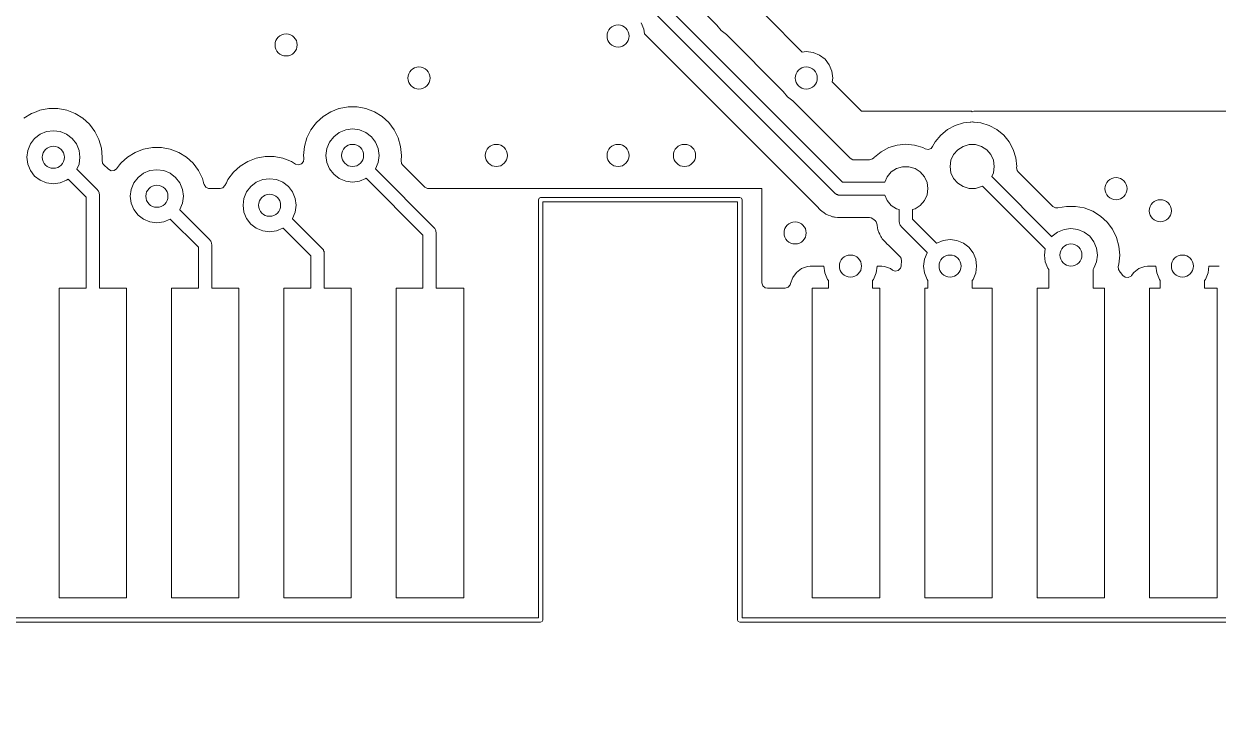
# Model space of a CAD drawing. Header units: millimetres. Extents: x 0 to 594, y 0 to 420.
# Drawn here: x 437.7 to 491.6, y 147.9 to 179.2 of the extents above; entities that cross this region are included whole.
import ezdxf

# ---------------------------------------------------------------- set-up
doc = ezdxf.new("R2010")
doc.units = ezdxf.units.MM
doc.linetypes.add('K5LT32768', pattern=[0])
picture_1 = doc.add_image_def('image2.png', size_in_pixel=(1000, 1000))

msp = doc.modelspace()

# ---------------------------------------------------------------- linework, layer by layer
at = {"color": 7, "linetype": 'K5LT32768', "lineweight": 18}
for p, q in [((474.658, 172.016), (457.008, 189.666)), ((456.866, 188.96), (474.321, 171.504)), ((465.909, 182.18), (468.977, 179.113)), ((465.672, 178.926), (465.552, 179.215)), ((472.837, 177.893), (471.19, 179.54)), ((465.701, 178.709), (465.672, 178.926)), ((473.566, 170.844), (465.701, 178.709)), ((468.977, 179.113), (469.165, 178.868)), ((469.165, 178.868), (469.409, 178.68)), ((469.409, 178.68), (471.977, 176.113)), ((473.013, 177.916), (472.837, 177.893)), ((473.324, 177.876), (473.013, 177.916)), ((473.613, 177.756), (473.324, 177.876)), ((473.862, 177.565), (473.613, 177.756)), ((474.052, 177.316), (473.862, 177.565)), ((474.172, 177.027), (474.052, 177.316)), ((474.213, 176.716), (474.172, 177.027)), ((474.19, 176.54), (474.213, 176.716)), ((475.513, 175.216), (474.19, 176.54)), ((471.977, 176.113), (472.165, 175.868)), ((451.908, 175.343), (452.309, 175.417)), ((452.309, 175.417), (452.717, 175.417)), ((452.717, 175.417), (453.118, 175.343)), ((472.165, 175.868), (472.409, 175.68)), ((472.409, 175.68), (475, 173.09)), ((437.662, 174.9), (438.009, 175.115)), ((438.009, 175.115), (438.216, 175.195)), ((438.216, 175.195), (438.389, 175.262)), ((438.389, 175.262), (438.79, 175.337)), ((438.79, 175.337), (439.198, 175.337)), ((439.198, 175.337), (439.599, 175.262)), ((439.599, 175.262), (439.979, 175.115)), ((439.979, 175.115), (440.326, 174.9)), ((440.326, 174.9), (440.627, 174.625)), ((450.88, 174.706), (451.181, 174.98)), ((451.181, 174.98), (451.528, 175.195)), ((451.528, 175.195), (451.894, 175.337)), ((451.894, 175.337), (451.908, 175.343)), ((453.118, 175.343), (453.499, 175.195)), ((453.499, 175.195), (453.845, 174.98)), ((453.845, 174.98), (454.147, 174.706)), ((480.433, 175.216), (475.513, 175.216)), ((480.479, 175.212), (480.433, 175.216)), ((480.516, 175.194), (480.479, 175.212)), ((480.593, 175.216), (480.516, 175.194)), ((497.765, 175.216), (480.593, 175.216)), ((438.994, 174.336), (438.683, 174.295)), ((439.304, 174.295), (438.994, 174.336)), ((440.627, 174.625), (440.873, 174.3)), ((450.452, 174.015), (450.634, 174.38)), ((450.634, 174.38), (450.819, 174.625)), ((450.819, 174.625), (450.88, 174.706)), ((452.203, 174.376), (451.913, 174.256)), ((452.513, 174.416), (452.203, 174.376)), ((452.824, 174.376), (452.513, 174.416)), ((453.113, 174.256), (452.824, 174.376)), ((454.147, 174.706), (454.393, 174.38)), ((454.393, 174.38), (454.574, 174.015)), ((479.091, 174.138), (479.396, 174.388)), ((479.396, 174.388), (479.744, 174.574)), ((479.744, 174.574), (480.121, 174.689)), ((480.121, 174.689), (480.425, 174.719)), ((480.425, 174.719), (480.458, 174.722)), ((480.458, 174.722), (480.506, 174.741)), ((480.506, 174.741), (480.523, 174.731)), ((480.523, 174.731), (480.569, 174.722)), ((480.569, 174.722), (480.597, 174.719)), ((480.597, 174.719), (480.906, 174.689)), ((480.906, 174.689), (481.283, 174.574)), ((481.283, 174.574), (481.63, 174.388)), ((481.63, 174.388), (481.935, 174.138)), ((438.145, 173.985), (437.955, 173.736)), ((438.394, 174.175), (438.145, 173.985)), ((438.683, 174.295), (438.394, 174.175)), ((439.594, 174.175), (439.304, 174.295)), ((439.842, 173.985), (439.594, 174.175)), ((440.033, 173.736), (439.842, 173.985)), ((440.873, 174.3), (441.055, 173.935)), ((441.055, 173.935), (441.167, 173.542)), ((450.34, 173.623), (450.452, 174.015)), ((451.474, 173.816), (451.354, 173.527)), ((451.665, 174.065), (451.474, 173.816)), ((451.913, 174.256), (451.665, 174.065)), ((453.362, 174.065), (453.113, 174.256)), ((453.552, 173.816), (453.362, 174.065)), ((453.672, 173.527), (453.552, 173.816)), ((454.574, 174.015), (454.686, 173.623)), ((478.726, 173.618), (478.841, 173.834)), ((478.841, 173.834), (479.091, 174.138)), ((481.935, 174.138), (482.185, 173.834)), ((482.185, 173.834), (482.371, 173.486)), ((437.835, 173.447), (437.794, 173.136)), ((437.955, 173.736), (437.835, 173.447)), ((440.153, 173.447), (440.033, 173.736)), ((440.194, 173.136), (440.153, 173.447)), ((441.167, 173.542), (441.204, 173.136)), ((442.338, 173.138), (442.685, 173.352)), ((442.685, 173.352), (442.875, 173.426)), ((442.875, 173.426), (443.066, 173.5)), ((443.066, 173.5), (443.467, 173.575)), ((443.467, 173.575), (443.874, 173.575)), ((443.874, 173.575), (444.275, 173.5)), ((444.275, 173.5), (444.656, 173.352)), ((444.656, 173.352), (445.003, 173.138)), ((450.303, 173.216), (450.34, 173.623)), ((451.354, 173.527), (451.313, 173.216)), ((453.713, 173.216), (453.672, 173.527)), ((454.686, 173.623), (454.724, 173.216)), ((476.091, 173.138), (476.396, 173.388)), ((476.396, 173.388), (476.744, 173.574)), ((476.744, 173.574), (477.121, 173.689)), ((477.121, 173.689), (477.513, 173.727)), ((477.513, 173.727), (477.906, 173.689)), ((477.906, 173.689), (478.075, 173.637)), ((478.075, 173.637), (478.283, 173.574)), ((478.283, 173.574), (478.391, 173.516)), ((478.391, 173.516), (478.528, 173.488)), ((478.528, 173.488), (478.658, 173.538)), ((478.658, 173.538), (478.726, 173.618)), ((479.672, 173.257), (479.554, 172.998)), ((479.858, 173.472), (479.672, 173.257)), ((480.098, 173.626), (479.858, 173.472)), ((480.371, 173.706), (480.098, 173.626)), ((480.656, 173.706), (480.371, 173.706)), ((480.929, 173.626), (480.656, 173.706)), ((481.168, 173.472), (480.929, 173.626)), ((481.355, 173.257), (481.168, 173.472)), ((481.473, 172.998), (481.355, 173.257)), ((482.371, 173.486), (482.485, 173.109)), ((437.794, 173.136), (437.835, 172.826)), ((437.835, 172.826), (437.955, 172.536)), ((440.058, 172.596), (440.153, 172.826)), ((440.153, 172.826), (440.194, 173.136)), ((441.204, 173.136), (441.192, 173.004)), ((441.192, 173.004), (441.219, 172.867)), ((441.219, 172.867), (441.264, 172.806)), ((441.264, 172.806), (441.478, 172.591)), ((441.852, 172.617), (441.982, 172.79)), ((441.982, 172.79), (442.037, 172.863)), ((442.037, 172.863), (442.056, 172.88)), ((442.056, 172.88), (442.338, 173.138)), ((445.003, 173.138), (445.304, 172.863)), ((445.304, 172.863), (445.55, 172.537)), ((447.13, 172.456), (447.431, 172.73)), ((447.431, 172.73), (447.778, 172.945)), ((447.778, 172.945), (448.152, 173.09)), ((448.152, 173.09), (448.158, 173.093)), ((448.158, 173.093), (448.559, 173.167)), ((448.559, 173.167), (448.967, 173.167)), ((448.967, 173.167), (449.368, 173.093)), ((449.368, 173.093), (449.749, 172.945)), ((449.749, 172.945), (449.94, 172.827)), ((449.94, 172.827), (450.074, 172.79)), ((450.074, 172.79), (450.208, 172.831)), ((450.208, 172.831), (450.298, 172.938)), ((450.298, 172.938), (450.317, 173.061)), ((450.313, 173.109), (450.303, 173.216)), ((450.317, 173.061), (450.313, 173.109)), ((451.313, 173.216), (451.354, 172.906)), ((451.354, 172.906), (451.474, 172.616)), ((453.552, 172.616), (453.672, 172.906)), ((453.672, 172.906), (453.713, 173.216)), ((454.724, 173.216), (454.703, 172.993)), ((454.703, 172.993), (454.73, 172.856)), ((454.73, 172.856), (454.775, 172.795)), ((454.775, 172.795), (455.781, 171.789)), ((475, 173.09), (475.122, 173.023)), ((475.122, 173.023), (475.175, 173.017)), ((475.175, 173.017), (475.875, 173.017)), ((475.875, 173.017), (476.009, 173.057)), ((476.009, 173.057), (476.067, 173.108)), ((476.067, 173.108), (476.09, 173.136)), ((476.09, 173.136), (476.091, 173.138)), ((477.371, 172.706), (477.098, 172.626)), ((477.656, 172.706), (477.371, 172.706)), ((477.929, 172.626), (477.656, 172.706)), ((479.554, 172.998), (479.513, 172.716)), ((479.513, 172.716), (479.554, 172.435)), ((481.513, 172.716), (481.473, 172.998)), ((481.473, 172.435), (481.513, 172.716)), ((482.485, 173.109), (482.524, 172.716)), ((482.524, 172.716), (482.52, 172.678)), ((437.955, 172.536), (438.145, 172.288)), ((438.145, 172.288), (438.394, 172.097)), ((439.594, 172.097), (439.659, 172.147)), ((439.659, 172.147), (440.473, 171.332)), ((440.985, 171.669), (440.058, 172.596)), ((441.478, 172.591), (441.601, 172.524)), ((441.601, 172.524), (441.74, 172.534)), ((441.74, 172.534), (441.852, 172.617)), ((442.822, 172.222), (442.631, 171.974)), ((443.07, 172.413), (442.822, 172.222)), ((443.36, 172.533), (443.07, 172.413)), ((443.67, 172.574), (443.36, 172.533)), ((443.981, 172.533), (443.67, 172.574)), ((444.27, 172.413), (443.981, 172.533)), ((444.519, 172.222), (444.27, 172.413)), ((444.71, 171.974), (444.519, 172.222)), ((445.55, 172.537), (445.732, 172.172)), ((445.732, 172.172), (445.781, 172)), ((446.884, 172.13), (447.13, 172.456)), ((448.763, 172.166), (448.453, 172.126)), ((449.074, 172.126), (448.763, 172.166)), ((451.474, 172.616), (451.665, 172.368)), ((451.665, 172.368), (451.913, 172.177)), ((451.913, 172.177), (452.203, 172.057)), ((452.824, 172.057), (453.113, 172.177)), ((453.113, 172.177), (453.122, 172.184)), ((453.122, 172.184), (455.693, 169.612)), ((453.546, 172.608), (453.552, 172.616)), ((456.205, 169.949), (453.546, 172.608)), ((476.672, 172.257), (476.562, 172.016)), ((476.858, 172.472), (476.672, 172.257)), ((477.098, 172.626), (476.858, 172.472)), ((478.168, 172.472), (477.929, 172.626)), ((478.355, 172.257), (478.168, 172.472)), ((478.473, 171.998), (478.355, 172.257)), ((479.554, 172.435), (479.672, 172.176)), ((479.672, 172.176), (479.858, 171.961)), ((481.393, 172.261), (481.473, 172.435)), ((484.109, 169.545), (481.393, 172.261)), ((482.52, 172.678), (482.546, 172.54)), ((482.546, 172.54), (482.592, 172.478)), ((482.592, 172.478), (484.157, 170.913)), ((438.394, 172.097), (438.683, 171.977)), ((438.683, 171.977), (438.994, 171.936)), ((438.994, 171.936), (439.304, 171.977)), ((439.304, 171.977), (439.594, 172.097)), ((441.005, 171.634), (440.985, 171.669)), ((441.033, 171.606), (441.005, 171.634)), ((441.043, 171.568), (441.033, 171.606)), ((442.511, 171.684), (442.47, 171.374)), ((442.631, 171.974), (442.511, 171.684)), ((444.83, 171.684), (444.71, 171.974)), ((444.87, 171.374), (444.83, 171.684)), ((445.781, 172), (445.784, 171.987)), ((445.784, 171.987), (445.81, 171.897)), ((445.81, 171.897), (445.885, 171.778)), ((445.885, 171.778), (446.011, 171.719)), ((446.011, 171.719), (446.049, 171.716)), ((446.049, 171.716), (446.524, 171.716)), ((446.524, 171.716), (446.658, 171.756)), ((446.658, 171.756), (446.746, 171.854)), ((446.746, 171.854), (446.813, 171.987)), ((446.813, 171.987), (446.884, 172.13)), ((447.915, 171.815), (447.724, 171.566)), ((448.163, 172.006), (447.915, 171.815)), ((448.453, 172.126), (448.163, 172.006)), ((449.363, 172.006), (449.074, 172.126)), ((449.612, 171.815), (449.363, 172.006)), ((449.802, 171.566), (449.612, 171.815)), ((452.203, 172.057), (452.513, 172.016)), ((452.513, 172.016), (452.824, 172.057)), ((455.781, 171.789), (455.903, 171.722)), ((455.903, 171.722), (455.956, 171.716)), ((455.956, 171.716), (471.013, 171.716)), ((471.013, 171.716), (471.013, 167.464)), ((476.562, 172.016), (474.658, 172.016)), ((478.513, 171.716), (478.473, 171.998)), ((478.473, 171.435), (478.513, 171.716)), ((479.858, 171.961), (480.098, 171.807)), ((480.098, 171.807), (480.371, 171.727)), ((480.371, 171.727), (480.656, 171.727)), ((480.656, 171.727), (480.929, 171.807)), ((480.929, 171.807), (480.971, 171.834)), ((480.971, 171.834), (483.81, 168.995)), ((440.473, 171.332), (440.473, 167.216)), ((441.063, 171.534), (441.043, 171.568)), ((441.063, 171.495), (441.063, 171.534)), ((441.073, 171.456), (441.063, 171.495)), ((441.073, 167.216), (441.073, 171.456)), ((442.47, 171.374), (442.511, 171.063)), ((444.83, 171.063), (444.87, 171.374)), ((447.604, 171.277), (447.563, 170.966)), ((447.724, 171.566), (447.604, 171.277)), ((449.922, 171.277), (449.802, 171.566)), ((449.963, 170.966), (449.922, 171.277)), ((460.943, 171.287), (460.913, 171.216)), ((460.913, 171.216), (460.913, 152.316)), ((461.013, 171.316), (460.943, 171.287)), ((470.013, 171.316), (461.013, 171.316)), ((461.113, 152.216), (461.113, 171.116)), ((461.113, 171.116), (469.913, 171.116)), ((469.913, 171.116), (469.913, 152.216)), ((470.084, 171.287), (470.013, 171.316)), ((470.113, 171.216), (470.084, 171.287)), ((470.113, 152.316), (470.113, 171.216)), ((474.321, 171.504), (474.355, 171.485)), ((474.355, 171.485), (474.383, 171.457)), ((474.383, 171.457), (474.421, 171.446)), ((474.421, 171.446), (474.456, 171.427)), ((474.456, 171.427), (474.495, 171.427)), ((474.495, 171.427), (474.533, 171.416)), ((474.533, 171.416), (476.562, 171.416)), ((476.562, 171.416), (476.672, 171.176)), ((476.672, 171.176), (476.858, 170.961)), ((478.168, 170.961), (478.355, 171.176)), ((478.355, 171.176), (478.473, 171.435)), ((442.511, 171.063), (442.631, 170.774)), ((442.631, 170.774), (442.822, 170.525)), ((442.822, 170.525), (443.07, 170.334)), ((444.703, 170.765), (444.71, 170.774)), ((446.065, 169.403), (444.703, 170.765)), ((444.71, 170.774), (444.83, 171.063)), ((447.563, 170.966), (447.604, 170.656)), ((447.604, 170.656), (447.724, 170.366)), ((449.802, 170.366), (449.922, 170.656)), ((449.922, 170.656), (449.963, 170.966)), ((473.574, 170.835), (473.566, 170.844)), ((473.636, 170.761), (473.574, 170.835)), ((473.658, 170.744), (473.636, 170.761)), ((473.67, 170.736), (473.658, 170.744)), ((473.7, 170.71), (473.67, 170.736)), ((473.73, 170.68), (473.7, 170.71)), ((473.813, 170.631), (473.73, 170.68)), ((473.823, 170.624), (473.813, 170.631)), ((473.902, 170.567), (473.823, 170.624)), ((473.941, 170.552), (473.902, 170.567)), ((473.976, 170.535), (473.941, 170.552)), ((474.012, 170.513), (473.976, 170.535)), ((476.858, 170.961), (477.098, 170.807)), ((477.098, 170.807), (477.213, 170.773)), ((477.213, 170.773), (477.213, 170.216)), ((477.813, 170.773), (477.929, 170.807)), ((477.813, 170.341), (477.813, 170.773)), ((477.929, 170.807), (478.168, 170.961)), ((484.157, 170.913), (484.28, 170.846)), ((484.28, 170.846), (484.378, 170.844)), ((484.378, 170.844), (484.769, 170.917)), ((484.769, 170.917), (485.177, 170.917)), ((485.177, 170.917), (485.578, 170.843)), ((485.578, 170.843), (485.959, 170.695)), ((485.959, 170.695), (486.305, 170.48)), ((443.07, 170.334), (443.36, 170.215)), ((443.36, 170.215), (443.67, 170.174)), ((443.67, 170.174), (443.981, 170.215)), ((443.981, 170.215), (444.27, 170.334)), ((444.27, 170.334), (444.279, 170.341)), ((444.279, 170.341), (445.553, 169.067)), ((447.724, 170.366), (447.915, 170.118)), ((447.915, 170.118), (448.163, 169.927)), ((449.796, 170.358), (449.802, 170.366)), ((451.145, 169.009), (449.796, 170.358)), ((474.106, 170.486), (474.012, 170.513)), ((474.117, 170.482), (474.106, 170.486)), ((474.207, 170.446), (474.117, 170.482)), ((474.249, 170.441), (474.207, 170.446)), ((474.287, 170.433), (474.249, 170.441)), ((474.328, 170.421), (474.287, 170.433)), ((474.425, 170.418), (474.328, 170.421)), ((474.437, 170.417), (474.425, 170.418)), ((474.451, 170.415), (474.437, 170.417)), ((474.513, 170.415), (474.451, 170.415)), ((474.657, 170.411), (474.513, 170.415)), ((474.672, 170.412), (474.657, 170.411)), ((474.704, 170.415), (474.672, 170.412)), ((474.672, 170.412), (474.672, 170.412)), ((475.875, 170.415), (474.704, 170.415)), ((475.951, 170.403), (475.875, 170.415)), ((476.067, 170.325), (475.951, 170.403)), ((476.091, 170.295), (476.067, 170.325)), ((476.122, 170.27), (476.091, 170.295)), ((476.173, 170.212), (476.122, 170.27)), ((476.212, 170.078), (476.173, 170.212)), ((476.212, 170.052), (476.212, 170.078)), ((476.236, 169.958), (476.212, 170.052)), ((477.213, 170.216), (477.223, 170.178)), ((477.223, 170.178), (477.223, 170.139)), ((477.223, 170.139), (477.243, 170.105)), ((477.243, 170.105), (477.253, 170.066)), ((477.253, 170.066), (477.281, 170.039)), ((477.281, 170.039), (477.301, 170.004)), ((477.301, 170.004), (478.481, 168.825)), ((478.905, 169.249), (477.813, 170.341)), ((486.305, 170.48), (486.607, 170.206)), ((486.607, 170.206), (486.853, 169.88)), ((448.163, 169.927), (448.453, 169.807)), ((448.453, 169.807), (448.763, 169.766)), ((448.763, 169.766), (449.074, 169.807)), ((449.074, 169.807), (449.363, 169.927)), ((449.363, 169.927), (449.372, 169.934)), ((449.372, 169.934), (450.633, 168.672)), ((455.693, 169.612), (455.693, 167.216)), ((456.225, 169.914), (456.205, 169.949)), ((456.253, 169.886), (456.225, 169.914)), ((456.263, 169.848), (456.253, 169.886)), ((456.283, 169.814), (456.263, 169.848)), ((456.283, 169.775), (456.283, 169.814)), ((456.293, 169.736), (456.283, 169.775)), ((456.293, 167.216), (456.293, 169.736)), ((476.239, 169.947), (476.236, 169.958)), ((476.254, 169.851), (476.239, 169.947)), ((476.271, 169.812), (476.254, 169.851)), ((476.283, 169.775), (476.271, 169.812)), ((476.294, 169.734), (476.283, 169.775)), ((476.335, 169.659), (476.294, 169.734)), ((476.341, 169.649), (476.335, 169.659)), ((476.346, 169.638), (476.341, 169.649)), ((476.385, 169.549), (476.346, 169.638)), ((476.411, 169.515), (476.385, 169.549)), ((476.432, 169.483), (476.411, 169.515)), ((476.452, 169.446), (476.432, 169.483)), ((476.519, 169.375), (476.452, 169.446)), ((484.125, 169.565), (484.109, 169.545)), ((484.373, 169.756), (484.125, 169.565)), ((484.663, 169.876), (484.373, 169.756)), ((484.973, 169.916), (484.663, 169.876)), ((485.284, 169.876), (484.973, 169.916)), ((485.573, 169.756), (485.284, 169.876)), ((485.822, 169.565), (485.573, 169.756)), ((486.012, 169.316), (485.822, 169.565)), ((486.853, 169.88), (487.034, 169.515)), ((487.034, 169.515), (487.146, 169.123)), ((445.553, 169.067), (445.553, 167.216)), ((446.085, 169.369), (446.065, 169.403)), ((446.113, 169.341), (446.085, 169.369)), ((446.123, 169.303), (446.113, 169.341)), ((446.143, 169.269), (446.123, 169.303)), ((446.143, 169.229), (446.143, 169.269)), ((446.153, 169.191), (446.143, 169.229)), ((446.153, 167.216), (446.153, 169.191)), ((451.165, 168.974), (451.145, 169.009)), ((451.193, 168.946), (451.165, 168.974)), ((451.203, 168.908), (451.193, 168.946)), ((451.223, 168.874), (451.203, 168.908)), ((476.526, 169.366), (476.519, 169.375)), ((476.535, 169.354), (476.526, 169.366)), ((476.579, 169.311), (476.535, 169.354)), ((476.677, 169.206), (476.579, 169.311)), ((476.689, 169.196), (476.677, 169.206)), ((476.714, 169.176), (476.689, 169.196)), ((476.689, 169.196), (476.689, 169.196)), ((477.252, 168.638), (476.714, 169.176)), ((478.913, 169.256), (478.905, 169.249)), ((479.203, 169.376), (478.913, 169.256)), ((479.513, 169.416), (479.203, 169.376)), ((479.824, 169.376), (479.513, 169.416)), ((480.113, 169.256), (479.824, 169.376)), ((480.362, 169.065), (480.113, 169.256)), ((480.552, 168.816), (480.362, 169.065)), ((483.81, 168.995), (483.773, 168.716)), ((486.132, 169.027), (486.012, 169.316)), ((486.173, 168.716), (486.132, 169.027)), ((487.146, 169.123), (487.184, 168.716)), ((450.633, 168.672), (450.633, 167.216)), ((451.223, 168.835), (451.223, 168.874)), ((451.233, 168.796), (451.223, 168.835)), ((451.233, 167.216), (451.233, 168.796)), ((477.297, 168.577), (477.252, 168.638)), ((477.324, 168.44), (477.297, 168.577)), ((477.307, 168.258), (477.324, 168.44)), ((478.354, 168.527), (478.313, 168.216)), ((478.474, 168.816), (478.354, 168.527)), ((478.481, 168.825), (478.474, 168.816)), ((480.672, 168.527), (480.552, 168.816)), ((480.713, 168.216), (480.672, 168.527)), ((483.773, 168.716), (483.814, 168.406)), ((483.814, 168.406), (483.934, 168.116)), ((486.012, 168.116), (486.132, 168.406)), ((486.132, 168.406), (486.173, 168.716)), ((487.184, 168.716), (487.146, 168.31)), ((472.403, 167.701), (472.575, 167.931)), ((472.575, 167.931), (472.805, 168.103)), ((472.805, 168.103), (473.074, 168.204)), ((473.075, 168.204), (473.194, 168.216)), ((473.194, 168.216), (473.813, 168.216)), ((473.813, 168.216), (473.854, 167.906)), ((473.854, 167.906), (473.974, 167.616)), ((476.052, 167.616), (476.172, 167.906)), ((476.172, 167.906), (476.213, 168.216)), ((476.213, 168.216), (476.433, 168.216)), ((476.433, 168.216), (476.552, 168.204)), ((476.552, 168.204), (476.821, 168.103)), ((476.821, 168.103), (476.907, 168.039)), ((476.907, 168.039), (477.038, 167.99)), ((477.038, 167.99), (477.175, 168.02)), ((477.175, 168.02), (477.273, 168.119)), ((477.273, 168.119), (477.303, 168.215)), ((477.303, 168.215), (477.307, 168.258)), ((478.313, 168.216), (478.354, 167.906)), ((478.354, 167.906), (478.474, 167.616)), ((480.552, 167.616), (480.672, 167.906)), ((480.672, 167.906), (480.713, 168.216)), ((483.934, 168.116), (483.973, 168.065)), ((483.973, 168.065), (483.973, 167.216)), ((485.973, 168.065), (486.012, 168.116)), ((485.973, 167.216), (485.973, 168.065)), ((487.146, 168.31), (487.116, 168.203)), ((487.116, 168.203), (487.117, 168.063)), ((487.117, 168.063), (487.193, 167.946)), ((487.193, 167.946), (487.205, 167.937)), ((487.205, 167.937), (487.212, 167.932)), ((487.212, 167.932), (487.315, 167.794)), ((487.712, 167.794), (487.815, 167.931)), ((487.815, 167.931), (488.045, 168.103)), ((488.045, 168.103), (488.314, 168.204)), ((488.315, 168.204), (488.434, 168.216)), ((488.434, 168.216), (488.813, 168.216)), ((488.813, 168.216), (488.854, 167.906)), ((488.854, 167.906), (488.974, 167.616)), ((491.052, 167.616), (491.172, 167.906)), ((491.172, 167.906), (491.213, 168.216)), ((491.213, 168.216), (491.673, 168.216)), ((471.013, 167.464), (471.053, 167.33)), ((471.053, 167.33), (471.158, 167.239)), ((472.19, 167.256), (472.282, 167.361)), ((472.282, 167.361), (472.297, 167.417)), ((472.297, 167.417), (472.298, 167.416)), ((472.298, 167.416), (472.302, 167.431)), ((472.302, 167.431), (472.403, 167.701)), ((473.974, 167.616), (474.013, 167.565)), ((474.013, 167.565), (474.013, 167.216)), ((476.013, 167.565), (476.052, 167.616)), ((476.013, 167.216), (476.013, 167.565)), ((478.474, 167.616), (478.513, 167.565)), ((478.513, 167.565), (478.513, 167.216)), ((480.513, 167.565), (480.552, 167.616)), ((480.513, 167.216), (480.513, 167.565)), ((487.315, 167.794), (487.427, 167.71)), ((487.427, 167.71), (487.567, 167.7)), ((487.567, 167.7), (487.689, 167.767)), ((487.689, 167.767), (487.712, 167.794)), ((488.974, 167.616), (489.013, 167.565)), ((489.013, 167.565), (489.013, 167.216)), ((491.013, 167.565), (491.052, 167.616)), ((491.013, 167.216), (491.013, 167.565)), ((440.473, 167.216), (439.249, 167.216)), ((439.249, 167.216), (439.249, 153.216)), ((442.297, 167.216), (441.073, 167.216)), ((442.297, 153.216), (442.297, 167.216)), ((445.553, 167.216), (444.329, 167.216)), ((444.329, 167.216), (444.329, 153.216)), ((447.377, 167.216), (446.153, 167.216)), ((447.377, 153.216), (447.377, 167.216)), ((450.633, 167.216), (449.409, 167.216)), ((449.409, 167.216), (449.409, 153.216)), ((452.457, 167.216), (451.233, 167.216)), ((452.457, 153.216), (452.457, 167.216)), ((455.693, 167.216), (454.489, 167.216)), ((454.489, 167.216), (454.489, 153.216)), ((457.537, 167.216), (456.293, 167.216)), ((457.537, 153.216), (457.537, 167.216)), ((471.158, 167.239), (471.261, 167.216)), ((471.261, 167.216), (472.056, 167.216)), ((472.056, 167.216), (472.19, 167.256)), ((474.013, 167.216), (473.289, 167.216)), ((473.289, 167.216), (473.289, 153.216)), ((476.337, 167.216), (476.013, 167.216)), ((476.337, 153.216), (476.337, 167.216)), ((478.513, 167.216), (478.369, 167.216)), ((478.369, 167.216), (478.369, 153.216)), ((481.417, 167.216), (480.513, 167.216)), ((481.417, 153.216), (481.417, 167.216)), ((483.973, 167.216), (483.449, 167.216)), ((483.449, 167.216), (483.449, 153.216)), ((486.497, 167.216), (485.973, 167.216)), ((486.497, 153.216), (486.497, 167.216)), ((489.013, 167.216), (488.529, 167.216)), ((488.529, 167.216), (488.529, 153.216)), ((491.577, 167.216), (491.013, 167.216)), ((491.577, 153.216), (491.577, 167.216)), ((439.249, 153.216), (442.297, 153.216)), ((444.329, 153.216), (447.377, 153.216)), ((449.409, 153.216), (452.457, 153.216)), ((454.489, 153.216), (457.537, 153.216)), ((473.289, 153.216), (476.337, 153.216)), ((478.369, 153.216), (481.417, 153.216)), ((483.449, 153.216), (486.497, 153.216)), ((488.529, 153.216), (491.577, 153.216)), ((460.913, 152.316), (420.913, 152.316)), ((461.084, 152.146), (461.113, 152.216)), ((469.913, 152.216), (469.943, 152.146)), ((499.913, 152.316), (470.113, 152.316)), ((420.813, 152.116), (461.013, 152.116)), ((461.013, 152.116), (461.084, 152.146)), ((469.943, 152.146), (470.013, 152.116)), ((470.013, 152.116), (500.013, 152.116))]:
    msp.add_line(p, q, dxfattribs=at)
for centre in [(449.513, 178.216), (464.513, 178.615), (455.513, 176.716), (473.013, 176.716), (438.994, 173.136), (452.513, 173.216), (459.013, 173.216), (464.513, 173.216), (467.513, 173.216), (487.013, 171.716), (443.67, 171.374), (448.763, 170.966), (489.013, 170.716), (472.513, 169.716), (484.973, 168.716), (475.013, 168.216), (479.513, 168.216), (490.013, 168.216)]:
    msp.add_circle(centre, 0.5, dxfattribs=at)

# ---------------------------------------------------------------- pictures from other files: only their frames are drawn
image = msp.add_image(picture_1, insert=(348.086, 138.949), size_in_units=(173.678, 173.678))
image.dxf.flags = 15

doc.saveas('drawing.dxf')
